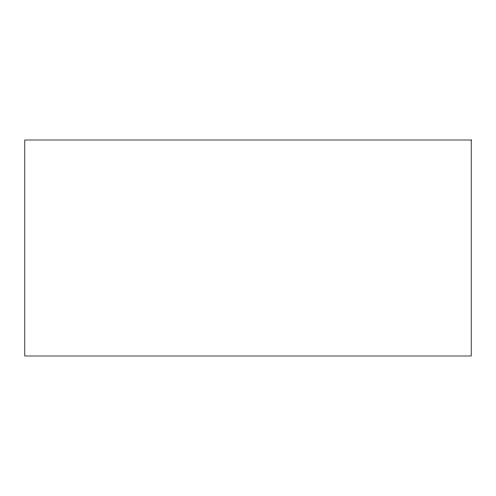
<?xml version="1.0" encoding="UTF-8"?>
<svg xmlns="http://www.w3.org/2000/svg" width="496" height="496" viewBox="0 0 496 496"><rect width="100%" height="100%" fill="white"/><g stroke="black" fill="none" stroke-linecap="round" stroke-linejoin="round"><path stroke-width="0.74" d="M471.2 140.002L24.8 140.002L24.8 355.998L471.2 355.998L471.2 140.002"/></g></svg>
